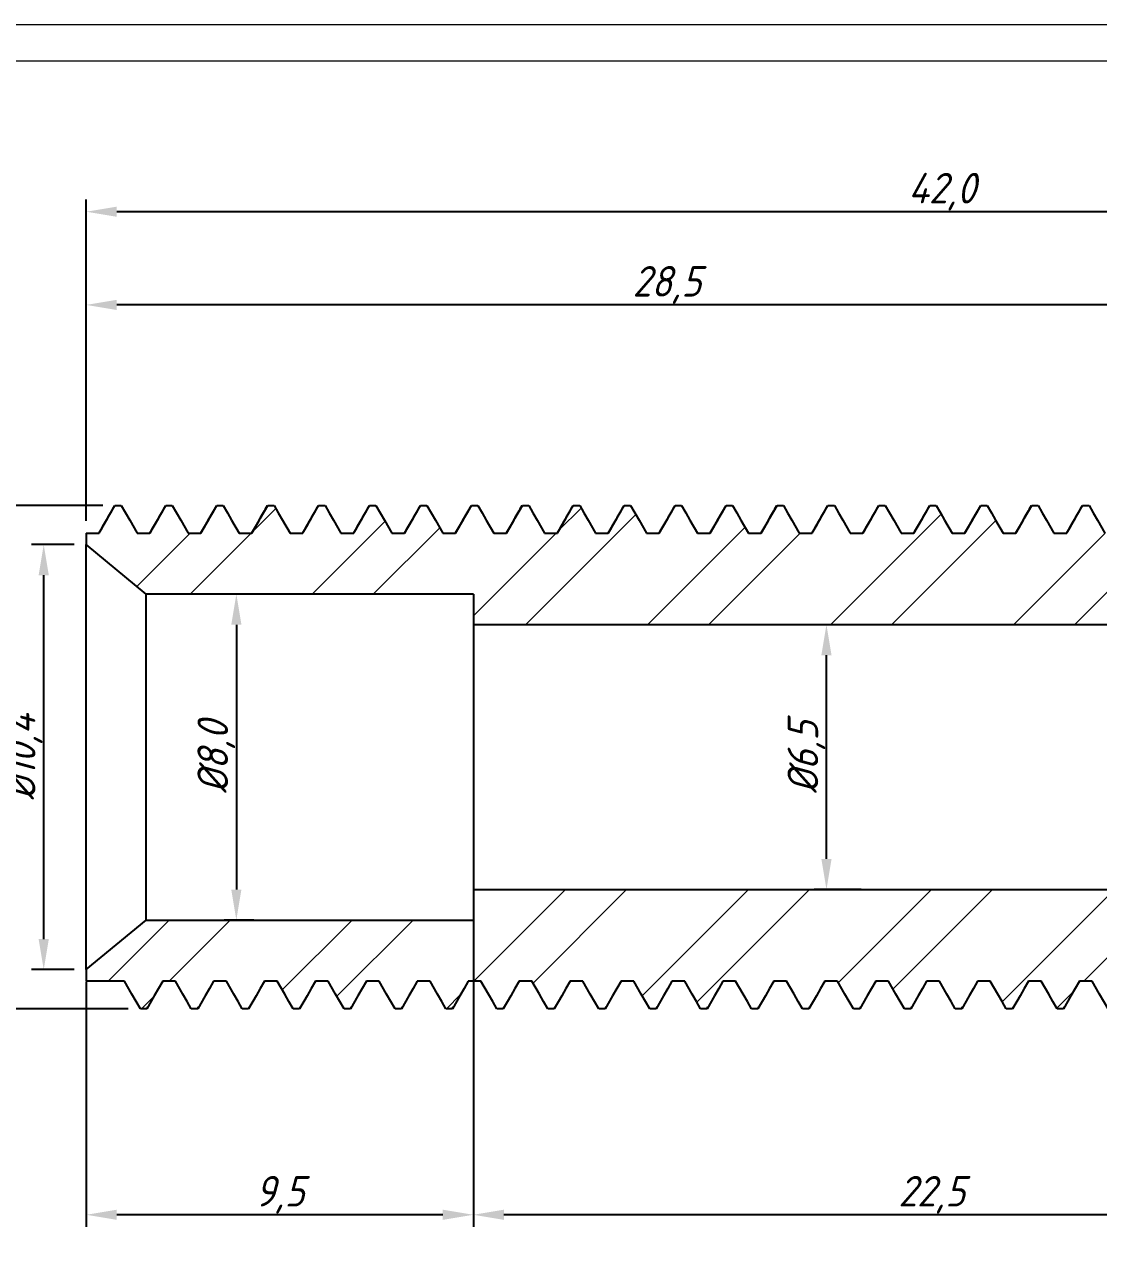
# Model space of a CAD drawing. Header units: millimetres. Extents: x 882 to 1669, y 471 to 913.
# Drawn here: x 916.48 to 942.84, y 647.63 to 677.63 of the extents above; entities that cross this region are included whole.
import ezdxf

# ---------------------------------------------------------------- set-up
doc = ezdxf.new("R2010")
doc.units = ezdxf.units.MM
doc.linetypes.add('SLD-Solid', pattern=[0])
doc.styles.add('GENISO', font='geniso.shx', dxfattribs={"oblique": 15})
doc.dimstyles.new('Scale', dxfattribs={"dimscale": 0.3, "dimtxt": 2.5, "dimasz": 2.5, "dimexe": 1, "dimexo": 1, "dimgap": 0.2, "dimtad": 1, "dimdec": 1, "dimzin": 0, "dimtxsty": 'GENISO', "dimcen": 2.5, "dimclrd": 1, "dimclre": 1, "dimclrt": 7, "dimadec": 0, "dimazin": 0, "dimtfac": 1, "dimtdec": 1, "dimtmove": 0, "dimatfit": 3, "dimfxl": 1, "dimtzin": 0, "dimlwd": -1, "dimlwe": -1, "dimarcsym": 0})
pattern_1 = [(45, (877.163, 612.7718), (-2.24506, 2.24506), []), (45, (878.6596, 612.7718), (-2.24506, 2.24506), [])]

# ---------------------------------------------------------------- blocks, each defined once
blk = doc.blocks.new('*D108')
at = {"color": 1, "transparency": 16777216}
for p, q in [((917.999, 665.442), (917.999, 673.331)), ((959.999, 669.442), (959.999, 673.331)), ((959.249, 673.031), (918.749, 673.031))]:
    blk.add_line(p, q, dxfattribs=at)
for points in [[(918.749, 673.156), (918.749, 672.906), (917.999, 673.031)], [(959.249, 673.156), (959.249, 672.906), (959.999, 673.031)]]:
    blk.add_solid(points, dxfattribs=at)
at = {"layer": 'Defpoints', "color": 0, "transparency": 16777216}
for p in [(917.999, 673.031), (959.999, 669.142), (917.999, 665.142)]:
    blk.add_point(p, dxfattribs=at)
at = {"color": 7, "transparency": 16777216, "insert": (938.999, 673.522), "char_height": 0.75, "attachment_point": 5, "style": 'GENISO'}
blk.add_mtext('42,0', dxfattribs=at)
blk = doc.blocks.new('*D110')
at = {"color": 1, "transparency": 16777216}
for p, q in [((917.999, 665.442), (917.999, 671.043)), ((946.499, 669.442), (946.499, 671.043)), ((945.749, 670.743), (918.749, 670.743))]:
    blk.add_line(p, q, dxfattribs=at)
for points in [[(918.749, 670.868), (918.749, 670.618), (917.999, 670.743)], [(945.749, 670.868), (945.749, 670.618), (946.499, 670.743)]]:
    blk.add_solid(points, dxfattribs=at)
at = {"layer": 'Defpoints', "color": 0, "transparency": 16777216}
for p in [(917.999, 670.743), (946.499, 669.142), (917.999, 665.142)]:
    blk.add_point(p, dxfattribs=at)
at = {"color": 7, "transparency": 16777216, "insert": (932.249, 671.235), "char_height": 0.75, "attachment_point": 5, "style": 'GENISO'}
blk.add_mtext('28,5', dxfattribs=at)
blk = doc.blocks.new('*D111')
at = {"color": 1, "transparency": 16777216}
for p, q in [((918.402, 665.818), (914.515, 665.818)), ((914.815, 654.215), (914.815, 665.068)), ((919.027, 653.465), (914.515, 653.465))]:
    blk.add_line(p, q, dxfattribs=at)
for points in [[(914.69, 665.068), (914.94, 665.068), (914.815, 665.818)], [(914.69, 654.215), (914.94, 654.215), (914.815, 653.465)]]:
    blk.add_solid(points, dxfattribs=at)
at = {"layer": 'Defpoints', "color": 0, "transparency": 16777216}
for p in [(914.815, 665.818), (918.702, 665.818), (919.327, 653.465)]:
    blk.add_point(p, dxfattribs=at)
at = {"color": 7, "transparency": 16777216, "insert": (914.38, 659.915), "char_height": 0.75, "attachment_point": 5, "rotation": 90, "style": 'GENISO'}
blk.add_mtext('M12x1.25', dxfattribs=at)
blk = doc.blocks.new('*D114')
at = {"color": 1, "transparency": 16777216}
for p, q in [((937.019, 662.892), (935.865, 662.892)), ((936.165, 657.142), (936.165, 662.142)), ((937.019, 656.392), (935.865, 656.392))]:
    blk.add_line(p, q, dxfattribs=at)
for points in [[(936.04, 662.142), (936.29, 662.142), (936.165, 662.892)], [(936.04, 657.142), (936.29, 657.142), (936.165, 656.392)]]:
    blk.add_solid(points, dxfattribs=at)
at = {"layer": 'Defpoints', "color": 0, "transparency": 16777216}
for p in [(936.165, 662.892), (937.319, 662.892), (937.319, 656.392)]:
    blk.add_point(p, dxfattribs=at)
at = {"color": 7, "transparency": 16777216, "insert": (935.674, 659.642), "char_height": 0.75, "attachment_point": 5, "rotation": 90, "style": 'GENISO'}
blk.add_mtext('%%C6,5', dxfattribs=at)
blk = doc.blocks.new('*D115')
at = {"color": 1, "transparency": 16777216}
for p, q in [((922.11, 663.642), (921.382, 663.642)), ((921.682, 662.892), (921.682, 656.392)), ((922.11, 655.642), (921.382, 655.642))]:
    blk.add_line(p, q, dxfattribs=at)
for points in [[(921.557, 662.892), (921.807, 662.892), (921.682, 663.642)], [(921.557, 656.392), (921.807, 656.392), (921.682, 655.642)]]:
    blk.add_solid(points, dxfattribs=at)
at = {"layer": 'Defpoints', "color": 0, "transparency": 16777216}
for p in [(922.41, 663.642), (921.682, 655.642), (922.41, 655.642)]:
    blk.add_point(p, dxfattribs=at)
at = {"color": 7, "transparency": 16777216, "insert": (921.191, 659.642), "char_height": 0.75, "attachment_point": 5, "rotation": 90, "style": 'GENISO'}
blk.add_mtext('%%C8,0', dxfattribs=at)
blk = doc.blocks.new('*D118')
at = {"color": 1, "transparency": 16777216}
for p, q in [((927.499, 655.342), (927.499, 648.107)), ((917.999, 654.125), (917.999, 648.107)), ((926.749, 648.407), (918.749, 648.407))]:
    blk.add_line(p, q, dxfattribs=at)
for points in [[(918.749, 648.532), (918.749, 648.282), (917.999, 648.407)], [(926.749, 648.532), (926.749, 648.282), (927.499, 648.407)]]:
    blk.add_solid(points, dxfattribs=at)
at = {"layer": 'Defpoints', "color": 0, "transparency": 16777216}
for p in [(927.499, 655.642), (917.999, 654.425), (917.999, 648.407)]:
    blk.add_point(p, dxfattribs=at)
at = {"color": 7, "transparency": 16777216, "insert": (922.749, 648.898), "char_height": 0.75, "attachment_point": 5, "style": 'GENISO'}
blk.add_mtext('9,5', dxfattribs=at)
blk = doc.blocks.new('*D120')
at = {"color": 1, "transparency": 16777216}
for p, q in [((927.499, 656.092), (927.499, 648.107)), ((949.999, 656.092), (949.999, 648.107)), ((949.249, 648.407), (928.249, 648.407))]:
    blk.add_line(p, q, dxfattribs=at)
for points in [[(928.249, 648.532), (928.249, 648.282), (927.499, 648.407)], [(949.249, 648.532), (949.249, 648.282), (949.999, 648.407)]]:
    blk.add_solid(points, dxfattribs=at)
at = {"layer": 'Defpoints', "color": 0, "transparency": 16777216}
for p in [(927.499, 656.392), (949.999, 656.392), (927.499, 648.407)]:
    blk.add_point(p, dxfattribs=at)
at = {"color": 7, "transparency": 16777216, "insert": (938.749, 648.898), "char_height": 0.75, "attachment_point": 5, "style": 'GENISO'}
blk.add_mtext('22,5', dxfattribs=at)
blk = doc.blocks.new('*D121')
at = {"color": 1, "transparency": 16777216}
for p, q in [((917.699, 664.858), (916.655, 664.858)), ((916.955, 655.175), (916.955, 664.108)), ((917.699, 654.425), (916.655, 654.425))]:
    blk.add_line(p, q, dxfattribs=at)
for points in [[(916.83, 664.108), (917.08, 664.108), (916.955, 664.858)], [(916.83, 655.175), (917.08, 655.175), (916.955, 654.425)]]:
    blk.add_solid(points, dxfattribs=at)
at = {"layer": 'Defpoints', "color": 0, "transparency": 16777216}
for p in [(916.955, 664.858), (917.999, 664.858), (917.999, 654.425)]:
    blk.add_point(p, dxfattribs=at)
at = {"color": 7, "transparency": 16777216, "insert": (916.464, 659.642), "char_height": 0.75, "attachment_point": 5, "rotation": 90, "style": 'GENISO'}
blk.add_mtext('%%C10,4', dxfattribs=at)

msp = doc.modelspace()

# ---------------------------------------------------------------- hatches: boundary and pattern name
at = {"linetype": 'Continuous', "lineweight": 18, "true_color": 0xf26722}
h = msp.add_hatch(dxfattribs=at)
h.set_pattern_fill('ANSI32', color=30, scale=0.333333, style=0)
h.set_pattern_definition(pattern_1)
h.paths.add_polyline_path([(936.2021585, 665.8182912), (935.8115335, 665.1417088), (935.4990335, 665.1417088), (935.1084085, 665.8182912), (934.9521585, 665.8182912), (934.5615335, 665.1417088), (934.2490335, 665.1417088), (933.8584085, 665.8182912), (933.7021585, 665.8182912), (933.3115335, 665.1417088), (932.9990335, 665.1417088), (932.6084085, 665.8182912), (932.4521585, 665.8182912), (932.0615335, 665.1417088), (931.7490335, 665.1417088), (931.3584085, 665.8182912), (931.2021585, 665.8182912), (930.8115335, 665.1417088), (930.4990335, 665.1417088), (930.1084085, 665.8182912), (929.9521585, 665.8182912), (929.5615335, 665.1417088), (929.2490335, 665.1417088), (928.8584085, 665.8182912), (928.7021585, 665.8182912), (928.3115335, 665.1417088), (927.9990335, 665.1417088), (927.6084085, 665.8182912), (927.4521585, 665.8182912), (927.0615335, 665.1417088), (926.7490335, 665.1417088), (926.3584085, 665.8182912), (926.2021585, 665.8182912), (925.8115335, 665.1417088), (925.4990335, 665.1417088), (925.1084085, 665.8182912), (924.9521585, 665.8182912), (924.5615335, 665.1417088), (924.2490335, 665.1417088), (923.8584085, 665.8182912), (923.7021585, 665.8182912), (923.3115335, 665.1417088), (922.9990335, 665.1417088), (922.6084085, 665.8182912), (922.4521585, 665.8182912), (922.0615335, 665.1417088), (921.7490335, 665.1417088), (921.3584085, 665.8182912), (921.2021585, 665.8182912), (920.8115335, 665.1417088), (920.4990335, 665.1417088), (920.1084085, 665.8182912), (919.9521585, 665.8182912), (919.5615335, 665.1417088), (919.2490335, 665.1417088), (918.8584085, 665.8182912), (918.7021585, 665.8182912), (918.3115335, 665.1417088), (917.9990335, 665.1417088), (917.9990335, 664.8581972), (919.4678998, 663.6417088), (927.4990335, 663.6417088), (927.4990335, 662.8917088), (949.9990335, 662.8917088), (949.9990335, 663.9917088), (950.9990335, 663.9917088), (951.3115335, 664.5329747), (951.4365335, 664.5329747), (951.7490335, 663.9917088), (951.9990335, 663.9917088), (952.3115335, 664.5329747), (952.4365335, 664.5329747), (952.7490335, 663.9917088), (952.9990335, 663.9917088), (953.3115335, 664.5329747), (953.4365335, 664.5329747), (953.7490335, 663.9917088), (953.9990335, 663.9917088), (954.3115335, 664.5329747), (954.4365335, 664.5329747), (954.7490335, 663.9917088), (954.9990335, 663.9917088), (955.3115335, 664.5329747), (955.4365335, 664.5329747), (955.7490335, 663.9917088), (955.9990335, 663.9917088), (956.3115335, 664.5329747), (956.4365335, 664.5329747), (956.7490335, 663.9917088), (956.9990335, 663.9917088), (957.3115335, 664.5329747), (957.4365335, 664.5329747), (957.7490335, 663.9917088), (957.9990335, 663.9917088), (958.3115335, 664.5329747), (958.4365335, 664.5329747), (958.7490335, 663.9917088), (958.9990335, 663.9917088), (959.3115335, 664.5329747), (959.4365335, 664.5329747), (959.7490335, 663.9917088), (959.9990335, 663.9917088), (959.9990335, 669.1417088), (946.4990335, 669.1417088), (946.4990335, 665.1417088), (942.9990335, 665.1417088), (942.6084085, 665.8182912), (942.4521585, 665.8182912), (942.0615335, 665.1417088), (941.7490335, 665.1417088), (941.3584085, 665.8182912), (941.2021585, 665.8182912), (940.8115335, 665.1417088), (940.4990335, 665.1417088), (940.1084085, 665.8182912), (939.9521585, 665.8182912), (939.5615335, 665.1417088), (939.2490335, 665.1417088), (938.8584085, 665.8182912), (938.7021585, 665.8182912), (938.3115335, 665.1417088), (937.9990335, 665.1417088), (937.6084085, 665.8182912), (937.4521585, 665.8182912), (937.0615335, 665.1417088), (936.7490335, 665.1417088), (936.3584085, 665.8182912)], flags=0)
h = msp.add_hatch(dxfattribs=at)
h.set_pattern_fill('ANSI32', color=30, scale=0.333333, style=0)
h.set_pattern_definition(pattern_1)
h.paths.add_polyline_path([(936.4365335, 654.1417088), (936.8271585, 653.4651265), (936.9834085, 653.4651265), (937.3740335, 654.1417088), (937.6865335, 654.1417088), (938.0771585, 653.4651265), (938.2334085, 653.4651265), (938.6240335, 654.1417088), (938.9365335, 654.1417088), (939.3271585, 653.4651265), (939.4834085, 653.4651265), (939.8740335, 654.1417088), (940.1865335, 654.1417088), (940.5771585, 653.4651265), (940.7334085, 653.4651265), (941.1240335, 654.1417088), (941.4365335, 654.1417088), (941.8271585, 653.4651265), (941.9834085, 653.4651265), (942.3740335, 654.1417088), (942.6865335, 654.1417088), (943.0771585, 653.4651265), (943.2334085, 653.4651265), (943.6240335, 654.1417088), (946.4990335, 654.1417088), (946.4990335, 650.1417088), (959.9990335, 650.1417088), (959.9990335, 655.2917088), (959.2490335, 655.2917088), (958.9365335, 654.7504429), (958.8115335, 654.7504429), (958.4990335, 655.2917088), (958.2490335, 655.2917088), (957.9365335, 654.7504429), (957.8115335, 654.7504429), (957.4990335, 655.2917088), (957.2490335, 655.2917088), (956.9365335, 654.7504429), (956.8115335, 654.7504429), (956.4990335, 655.2917088), (956.2490335, 655.2917088), (955.9365335, 654.7504429), (955.8115335, 654.7504429), (955.4990335, 655.2917088), (955.2490335, 655.2917088), (954.9365335, 654.7504429), (954.8115335, 654.7504429), (954.4990335, 655.2917088), (954.2490335, 655.2917088), (953.9365335, 654.7504429), (953.8115335, 654.7504429), (953.4990335, 655.2917088), (953.2490335, 655.2917088), (952.9365335, 654.7504429), (952.8115335, 654.7504429), (952.4990335, 655.2917088), (952.2490335, 655.2917088), (951.9365335, 654.7504429), (951.8115335, 654.7504429), (951.4990335, 655.2917088), (951.2490335, 655.2917088), (950.9365335, 654.7504429), (950.8115335, 654.7504429), (950.4990335, 655.2917088), (949.9990335, 655.2917088), (949.9990335, 656.3917088), (927.4990335, 656.3917088), (927.4990335, 655.6417088), (919.4678998, 655.6417088), (917.9990335, 654.4252204), (917.9990335, 654.1417088), (918.9365335, 654.1417088), (919.3271585, 653.4651265), (919.4834085, 653.4651265), (919.8740335, 654.1417088), (920.1865335, 654.1417088), (920.5771585, 653.4651265), (920.7334085, 653.4651265), (921.1240335, 654.1417088), (921.4365335, 654.1417088), (921.8271585, 653.4651265), (921.9834085, 653.4651265), (922.3740335, 654.1417088), (922.6865335, 654.1417088), (923.0771585, 653.4651265), (923.2334085, 653.4651265), (923.6240335, 654.1417088), (923.9365335, 654.1417088), (924.3271585, 653.4651265), (924.4834085, 653.4651265), (924.8740335, 654.1417088), (925.1865335, 654.1417088), (925.5771585, 653.4651265), (925.7334085, 653.4651265), (926.1240335, 654.1417088), (926.4365335, 654.1417088), (926.8271585, 653.4651265), (926.9834085, 653.4651265), (927.3740335, 654.1417088), (927.6865335, 654.1417088), (928.0771585, 653.4651265), (928.2334085, 653.4651265), (928.6240335, 654.1417088), (928.9365335, 654.1417088), (929.3271585, 653.4651265), (929.4834085, 653.4651265), (929.8740335, 654.1417088), (930.1865335, 654.1417088), (930.5771585, 653.4651265), (930.7334085, 653.4651265), (931.1240335, 654.1417088), (931.4365335, 654.1417088), (931.8271585, 653.4651265), (931.9834085, 653.4651265), (932.3740335, 654.1417088), (932.6865335, 654.1417088), (933.0771585, 653.4651265), (933.2334085, 653.4651265), (933.6240335, 654.1417088), (933.9365335, 654.1417088), (934.3271585, 653.4651265), (934.4834085, 653.4651265), (934.8740335, 654.1417088), (935.1865335, 654.1417088), (935.5771585, 653.4651265), (935.7334085, 653.4651265), (936.1240335, 654.1417088)], flags=0)

# ---------------------------------------------------------------- linework, layer by layer
at = {"color": 5, "linetype": 'Continuous', "lineweight": 25}
for p, q in [((918.6918686, 665.7970898), (918.7021579, 665.8182913)), ((918.7021579, 665.8182913), (918.8584077, 665.8182913)), ((919.9418693, 665.7970898), (919.9521585, 665.8182913)), ((919.9521585, 665.8182913), (920.1084084, 665.8182913)), ((921.1918681, 665.7970898), (921.2021592, 665.8182913)), ((921.2021592, 665.8182913), (921.3584091, 665.8182913)), ((922.4418688, 665.7970898), (922.452158, 665.8182913)), ((922.452158, 665.8182913), (922.6084079, 665.8182913)), ((923.6918694, 665.7970898), (923.7021587, 665.8182913)), ((923.7021587, 665.8182913), (923.8584085, 665.8182913)), ((924.9418682, 665.7970898), (924.9521594, 665.8182913)), ((924.9521594, 665.8182913), (925.1084092, 665.8182913)), ((926.1918689, 665.7970898), (926.2021582, 665.8182913)), ((926.2021582, 665.8182913), (926.358408, 665.8182913)), ((927.4418677, 665.7970898), (927.4521588, 665.8182913)), ((927.4521588, 665.8182913), (927.6084087, 665.8182913)), ((928.6918684, 665.7970898), (928.7021576, 665.8182913)), ((928.7021576, 665.8182913), (928.8584094, 665.8182913)), ((929.9418691, 665.7970898), (929.9521583, 665.8182913)), ((929.9521583, 665.8182913), (930.1084082, 665.8182913)), ((931.1918688, 665.7970898), (931.202159, 665.8182913)), ((931.202159, 665.8182913), (931.3584088, 665.8182913)), ((932.4418685, 665.7970898), (932.4521587, 665.8182913)), ((932.4521587, 665.8182913), (932.6084086, 665.8182913)), ((933.6918683, 665.7970898), (933.7021585, 665.8182913)), ((933.7021585, 665.8182913), (933.8584083, 665.8182913)), ((934.9418689, 665.7970898), (934.9521582, 665.8182913)), ((934.9521582, 665.8182913), (935.108409, 665.8182913)), ((936.1918687, 665.7970898), (936.2021589, 665.8182913)), ((936.2021589, 665.8182913), (936.3584087, 665.8182913)), ((937.4418684, 665.7970898), (937.4521586, 665.8182913)), ((937.4521586, 665.8182913), (937.6084085, 665.8182913)), ((938.6918686, 665.7970898), (938.7021583, 665.8182913)), ((938.7021583, 665.8182913), (938.8584087, 665.8182913)), ((939.9418684, 665.7970898), (939.9521585, 665.8182913)), ((939.9521585, 665.8182913), (940.1084084, 665.8182913)), ((941.1918686, 665.7970898), (941.2021588, 665.8182913)), ((941.2021588, 665.8182913), (941.3584086, 665.8182913)), ((942.4418683, 665.7970898), (942.4521585, 665.8182913)), ((942.4521585, 665.8182913), (942.6084086, 665.8182913)), ((917.9990335, 665.1417088), (917.9990335, 664.8581974)), ((917.9990335, 665.1417088), (918.3115332, 665.1417088)), ((919.2490342, 665.1417088), (919.5615339, 665.1417088)), ((920.499033, 665.1417088), (920.8115327, 665.1417088)), ((921.7490337, 665.1417088), (922.0615334, 665.1417088)), ((922.9990344, 665.1417088), (923.3115341, 665.1417088)), ((924.2490332, 665.1417088), (924.5615329, 665.1417088)), ((925.4990338, 665.1417088), (925.8115335, 665.1417088)), ((926.7490326, 665.1417088), (927.0615342, 665.1417088)), ((927.9990333, 665.1417088), (928.311533, 665.1417088)), ((929.249034, 665.1417088), (929.5615337, 665.1417088)), ((930.4990328, 665.1417088), (930.8115344, 665.1417088)), ((931.7490335, 665.1417088), (932.0615332, 665.1417088)), ((932.9990332, 665.1417088), (933.3115338, 665.1417088)), ((934.2490339, 665.1417088), (934.5615336, 665.1417088)), ((935.4990336, 665.1417088), (935.8115333, 665.1417088)), ((936.7490333, 665.1417088), (937.061534, 665.1417088)), ((937.9990331, 665.1417088), (938.3115337, 665.1417088)), ((939.2490338, 665.1417088), (939.5615335, 665.1417088)), ((940.4990335, 665.1417088), (940.8115337, 665.1417088)), ((941.7490337, 665.1417088), (942.0615334, 665.1417088)), ((919.4679006, 663.641709), (917.9990335, 664.8581974)), ((917.9990335, 654.4252202), (917.9990335, 664.8581974)), ((927.4990342, 663.641709), (919.4679006, 663.641709)), ((919.4679006, 655.6417086), (919.4679006, 663.641709)), ((927.4990342, 663.641709), (927.4990342, 662.8917089)), ((949.9990337, 662.8917089), (927.4990342, 662.8917089)), ((927.4990342, 662.8917089), (927.4990342, 656.3917087)), ((927.4990342, 656.3917087), (927.4990342, 655.6417086)), ((927.4990342, 656.3917087), (949.9990337, 656.3917087)), ((917.9990335, 654.4252202), (919.4679006, 655.6417086)), ((919.4679006, 655.6417086), (927.4990342, 655.6417086)), ((917.9990335, 654.4252202), (917.9990335, 654.1417088)), ((918.9365326, 654.1417088), (917.9990335, 654.1417088)), ((920.1865333, 654.1417088), (919.8740336, 654.1417088)), ((921.436534, 654.1417088), (921.1240343, 654.1417088)), ((922.6865328, 654.1417088), (922.3740331, 654.1417088)), ((923.9365335, 654.1417088), (923.6240338, 654.1417088)), ((925.1865341, 654.1417088), (924.8740344, 654.1417088)), ((926.4365329, 654.1417088), (926.1240332, 654.1417088)), ((927.6865336, 654.1417088), (927.3740339, 654.1417088)), ((928.9365343, 654.1417088), (928.6240327, 654.1417088)), ((930.1865331, 654.1417088), (929.8740334, 654.1417088)), ((931.4365338, 654.1417088), (931.1240331, 654.1417088)), ((932.6865335, 654.1417088), (932.3740338, 654.1417088)), ((933.9365332, 654.1417088), (933.6240335, 654.1417088)), ((935.1865339, 654.1417088), (934.8740333, 654.1417088)), ((936.4365336, 654.1417088), (936.1240339, 654.1417088)), ((937.6865334, 654.1417088), (937.3740337, 654.1417088)), ((938.9365336, 654.1417088), (938.6240334, 654.1417088)), ((940.1865333, 654.1417088), (939.8740336, 654.1417088)), ((941.4365335, 654.1417088), (941.1240334, 654.1417088)), ((942.6865335, 654.1417088), (942.3740336, 654.1417088)), ((919.483409, 653.4651263), (919.3271591, 653.4651263)), ((919.483409, 653.4651263), (919.5064257, 653.5125488)), ((920.7334078, 653.4651263), (920.5771579, 653.4651263)), ((920.7334078, 653.4651263), (920.7564245, 653.5125488)), ((921.9834085, 653.4651263), (921.8271586, 653.4651263)), ((921.9834085, 653.4651263), (922.0064252, 653.5125488)), ((923.2334091, 653.4651263), (923.0771593, 653.4651263)), ((923.2334091, 653.4651263), (923.256424, 653.5125488)), ((924.4834079, 653.4651263), (924.3271581, 653.4651263)), ((924.4834079, 653.4651263), (924.5064246, 653.5125488)), ((925.7334086, 653.4651263), (925.5771588, 653.4651263)), ((925.7334086, 653.4651263), (925.7564253, 653.5125488)), ((926.9834093, 653.4651263), (926.8271594, 653.4651263)), ((926.9834093, 653.4651263), (927.0064241, 653.5125488)), ((928.2334081, 653.4651263), (928.0771582, 653.4651263)), ((928.2334081, 653.4651263), (928.2564248, 653.5125488)), ((929.4834088, 653.4651263), (929.3271589, 653.4651263)), ((929.4834088, 653.4651263), (929.5064255, 653.5125488)), ((930.7334094, 653.4651263), (930.5771577, 653.4651263)), ((930.7334094, 653.4651263), (930.7564243, 653.5125488)), ((931.9834082, 653.4651263), (931.8271584, 653.4651263)), ((931.9834082, 653.4651263), (932.0064249, 653.5125488)), ((933.2334089, 653.4651263), (933.0771581, 653.4651263)), ((933.2334089, 653.4651263), (933.2564247, 653.5125488)), ((934.4834086, 653.4651263), (934.3271588, 653.4651263)), ((934.4834086, 653.4651263), (934.5064244, 653.5125488)), ((935.7334084, 653.4651263), (935.5771585, 653.4651263)), ((935.7334084, 653.4651263), (935.7564251, 653.5125488)), ((936.9834081, 653.4651263), (936.8271583, 653.4651263)), ((936.9834081, 653.4651263), (937.0064248, 653.5125488)), ((938.2334088, 653.4651263), (938.0771589, 653.4651263)), ((938.2334088, 653.4651263), (938.2564246, 653.5125488)), ((939.4834085, 653.4651263), (939.3271587, 653.4651263)), ((939.4834085, 653.4651263), (939.5064248, 653.5125488)), ((940.7334087, 653.4651263), (940.5771584, 653.4651263)), ((940.7334087, 653.4651263), (940.756425, 653.5125488)), ((941.9834085, 653.4651263), (941.8271586, 653.4651263)), ((941.9834085, 653.4651263), (942.0064247, 653.5125488))]:
    msp.add_line(p, q, dxfattribs=at)
at = {"color": 7, "linetype": 'SLD-Solid', "lineweight": 15}
for points in [[(881.5319538, 677.628115), (972.7954952, 677.628115), (972.7954952, 613.8778471), (881.5319538, 613.8778471)], [(882.4266944, 676.7333744), (971.9007546, 676.7333744), (971.9007546, 614.7725877), (882.4266944, 614.7725877)]]:
    msp.add_lwpolyline(points, close=True, dxfattribs=at)
at = {"color": 5, "linetype": 'Continuous', "lineweight": 25, "flags": 128}
for points in [[(918.3115332, 665.1417088), (918.4152826, 665.3214079), (918.5190319, 665.5011071), (918.7021579, 665.8182913)], [(918.8584077, 665.8182913), (918.962157, 665.6385922), (919.0659064, 665.458893), (919.2490342, 665.1417088)], [(919.5615339, 665.1417088), (919.6652832, 665.3214079), (919.7690326, 665.5011071), (919.9521585, 665.8182913)], [(920.1084084, 665.8182913), (920.2121577, 665.6385922), (920.3159071, 665.458893), (920.499033, 665.1417088)], [(920.8115327, 665.1417088), (920.915282, 665.3214079), (921.0190314, 665.5011071), (921.2021592, 665.8182913)], [(921.3584091, 665.8182913), (921.4621584, 665.6385922), (921.5659077, 665.458893), (921.7490337, 665.1417088)], [(922.0615334, 665.1417088), (922.1652827, 665.3214079), (922.2690321, 665.5011071), (922.452158, 665.8182913)], [(922.6084079, 665.8182913), (922.7121572, 665.6385922), (922.8159065, 665.458893), (922.9990344, 665.1417088)], [(923.3115341, 665.1417088), (923.4152834, 665.3214079), (923.5190327, 665.5011071), (923.7021587, 665.8182913)], [(923.8584085, 665.8182913), (923.9621579, 665.6385922), (924.0659072, 665.458893), (924.2490332, 665.1417088)], [(924.5615329, 665.1417088), (924.6652822, 665.3214079), (924.7690315, 665.5011071), (924.9521594, 665.8182913)], [(925.1084092, 665.8182913), (925.2121585, 665.6385922), (925.3159079, 665.458893), (925.4990338, 665.1417088)], [(925.8115335, 665.1417088), (925.9152829, 665.3214079), (926.0190322, 665.5011071), (926.2021582, 665.8182913)], [(926.358408, 665.8182913), (926.4621573, 665.6385922), (926.5659067, 665.458893), (926.7490326, 665.1417088)], [(927.0615342, 665.1417088), (927.1652835, 665.3214079), (927.2690329, 665.5011071), (927.4521588, 665.8182913)], [(927.6084087, 665.8182913), (927.712158, 665.6385922), (927.8159073, 665.458893), (927.9990333, 665.1417088)], [(928.311533, 665.1417088), (928.4152823, 665.3214079), (928.5190317, 665.5011071), (928.7021576, 665.8182913)], [(928.8584094, 665.8182913), (928.9621587, 665.6385922), (929.065908, 665.458893), (929.249034, 665.1417088)], [(929.5615337, 665.1417088), (929.665283, 665.3214079), (929.7690323, 665.5011071), (929.9521583, 665.8182913)], [(930.1084082, 665.8182913), (930.2121575, 665.6385922), (930.3159068, 665.458893), (930.4990328, 665.1417088)], [(930.8115344, 665.1417088), (930.9152828, 665.3214079), (931.0190321, 665.5011071), (931.202159, 665.8182913)], [(931.3584088, 665.8182913), (931.4621582, 665.6385922), (931.5659075, 665.458893), (931.7490335, 665.1417088)], [(932.0615332, 665.1417088), (932.1652825, 665.3214079), (932.2690318, 665.5011071), (932.4521587, 665.8182913)], [(932.6084086, 665.8182913), (932.7121579, 665.6385922), (932.8159072, 665.458893), (932.9990332, 665.1417088)], [(933.3115338, 665.1417088), (933.4152832, 665.3214079), (933.5190325, 665.5011071), (933.7021585, 665.8182913)], [(933.8584083, 665.8182913), (933.9621576, 665.6385922), (934.065907, 665.458893), (934.2490339, 665.1417088)], [(934.5615336, 665.1417088), (934.6652829, 665.3214079), (934.7690322, 665.5011071), (934.9521582, 665.8182913)], [(935.108409, 665.8182913), (935.2121583, 665.6385922), (935.3159076, 665.458893), (935.4990336, 665.1417088)], [(935.8115333, 665.1417088), (935.9152826, 665.3214079), (936.019032, 665.5011071), (936.2021589, 665.8182913)], [(936.3584087, 665.8182913), (936.4621581, 665.6385922), (936.5659074, 665.458893), (936.7490333, 665.1417088)], [(937.061534, 665.1417088), (937.1652833, 665.3214079), (937.2690326, 665.5011071), (937.4521586, 665.8182913)], [(937.6084085, 665.8182913), (937.7121578, 665.6385922), (937.8159071, 665.458893), (937.9990331, 665.1417088)], [(938.3115337, 665.1417088), (938.4152831, 665.3214079), (938.5190324, 665.5011071), (938.7021583, 665.8182913)], [(938.8584087, 665.8182913), (938.962158, 665.6385922), (939.0659073, 665.458893), (939.2490338, 665.1417088)], [(939.5615335, 665.1417088), (939.6652828, 665.3214079), (939.7690321, 665.5011071), (939.9521585, 665.8182913)], [(940.1084084, 665.8182913), (940.2121577, 665.6385922), (940.3159071, 665.458893), (940.4990335, 665.1417088)], [(940.8115337, 665.1417088), (940.915283, 665.3214079), (941.0190323, 665.5011071), (941.2021588, 665.8182913)], [(941.3584086, 665.8182913), (941.4621579, 665.6385922), (941.5659073, 665.458893), (941.7490337, 665.1417088)], [(942.0615334, 665.1417088), (942.1652827, 665.3214079), (942.2690321, 665.5011071), (942.4521585, 665.8182913)], [(942.6084086, 665.8182913), (942.7121579, 665.6385922), (942.8159072, 665.458893), (942.9990334, 665.1417088)], [(919.3271591, 653.4651263), (919.2234098, 653.6448254), (919.1196605, 653.8245246), (918.9365326, 654.1417088)], [(919.8740336, 654.1417088), (919.7702843, 653.9620097), (919.6665349, 653.7823105), (919.483409, 653.4651263)], [(920.5771579, 653.4651263), (920.4734086, 653.6448254), (920.3696593, 653.8245246), (920.1865333, 654.1417088)], [(921.1240343, 654.1417088), (921.0202849, 653.9620097), (920.9165356, 653.7823105), (920.7334078, 653.4651263)], [(921.8271586, 653.4651263), (921.7234093, 653.6448254), (921.6196599, 653.8245246), (921.436534, 654.1417088)], [(922.3740331, 654.1417088), (922.2702837, 653.9620097), (922.1665344, 653.7823105), (921.9834085, 653.4651263)], [(923.0771593, 653.4651263), (922.9734099, 653.6448254), (922.8696606, 653.8245246), (922.6865328, 654.1417088)], [(923.6240338, 654.1417088), (923.5202844, 653.9620097), (923.4165351, 653.7823105), (923.2334091, 653.4651263)], [(924.3271581, 653.4651263), (924.2234087, 653.6448254), (924.1196594, 653.8245246), (923.9365335, 654.1417088)], [(924.8740344, 654.1417088), (924.7702851, 653.9620097), (924.6665358, 653.7823105), (924.4834079, 653.4651263)], [(925.5771588, 653.4651263), (925.4734094, 653.6448254), (925.3696601, 653.8245246), (925.1865341, 654.1417088)], [(926.1240332, 654.1417088), (926.0202839, 653.9620097), (925.9165346, 653.7823105), (925.7334086, 653.4651263)], [(926.8271594, 653.4651263), (926.7234101, 653.6448254), (926.6196608, 653.8245246), (926.4365329, 654.1417088)], [(927.3740339, 654.1417088), (927.2702846, 653.9620097), (927.1665352, 653.7823105), (926.9834093, 653.4651263)], [(928.0771582, 653.4651263), (927.9734089, 653.6448254), (927.8696596, 653.8245246), (927.6865336, 654.1417088)], [(928.6240327, 654.1417088), (928.5202834, 653.9620097), (928.416534, 653.7823105), (928.2334081, 653.4651263)], [(929.3271589, 653.4651263), (929.2234096, 653.6448254), (929.1196602, 653.8245246), (928.9365343, 654.1417088)], [(929.8740334, 654.1417088), (929.770284, 653.9620097), (929.6665347, 653.7823105), (929.4834088, 653.4651263)], [(930.5771577, 653.4651263), (930.4734084, 653.6448254), (930.369659, 653.8245246), (930.1865331, 654.1417088)], [(931.1240331, 654.1417088), (931.0202838, 653.9620097), (930.9165345, 653.7823105), (930.7334094, 653.4651263)], [(931.8271584, 653.4651263), (931.723409, 653.6448254), (931.6196597, 653.8245246), (931.4365338, 654.1417088)], [(932.3740338, 654.1417088), (932.2702845, 653.9620097), (932.1665351, 653.7823105), (931.9834082, 653.4651263)], [(933.0771581, 653.4651263), (932.9734088, 653.6448254), (932.8696595, 653.8245246), (932.6865335, 654.1417088)], [(933.6240335, 654.1417088), (933.5202842, 653.9620097), (933.4165349, 653.7823105), (933.2334089, 653.4651263)], [(934.3271588, 653.4651263), (934.2234095, 653.6448254), (934.1196601, 653.8245246), (933.9365332, 654.1417088)], [(934.8740333, 654.1417088), (934.7702839, 653.9620097), (934.6665346, 653.7823105), (934.4834086, 653.4651263)], [(935.5771585, 653.4651263), (935.4734092, 653.6448254), (935.3696599, 653.8245246), (935.1865339, 654.1417088)], [(936.1240339, 654.1417088), (936.0202846, 653.9620097), (935.9165353, 653.7823105), (935.7334084, 653.4651263)], [(936.8271583, 653.4651263), (936.7234089, 653.6448254), (936.6196596, 653.8245246), (936.4365336, 654.1417088)], [(937.3740337, 654.1417088), (937.2702843, 653.9620097), (937.166535, 653.7823105), (936.9834081, 653.4651263)], [(938.0771589, 653.4651263), (937.9734096, 653.6448254), (937.8696603, 653.8245246), (937.6865334, 654.1417088)], [(938.6240334, 654.1417088), (938.5202841, 653.9620097), (938.4165347, 653.7823105), (938.2334088, 653.4651263)], [(939.3271587, 653.4651263), (939.2234093, 653.6448254), (939.11966, 653.8245246), (938.9365336, 654.1417088)], [(939.8740336, 654.1417088), (939.7702843, 653.9620097), (939.666535, 653.7823105), (939.4834085, 653.4651263)], [(940.5771584, 653.4651263), (940.4734091, 653.6448254), (940.3696597, 653.8245246), (940.1865333, 654.1417088)], [(941.1240334, 654.1417088), (941.020284, 653.9620097), (940.9165347, 653.7823105), (940.7334087, 653.4651263)], [(941.8271586, 653.4651263), (941.7234093, 653.6448254), (941.61966, 653.8245246), (941.4365335, 654.1417088)], [(942.3740336, 654.1417088), (942.2702842, 653.9620097), (942.1665349, 653.7823105), (941.9834085, 653.4651263)], [(943.0771586, 653.4651263), (942.9734093, 653.6448254), (942.8696599, 653.8245246), (942.6865335, 654.1417088)]]:
    msp.add_lwpolyline(points, dxfattribs=at)
at = {"color": 5, "linetype": 'Continuous', "lineweight": 25}
for points, knots in [([(918.6920269, 665.8095663), (918.6267114, 665.6966054), (918.4979857, 665.473979), (918.3692316, 665.2513671), (918.3058075, 665.1417088)], [0, 0, 0, 0, 0.5074012728, 1, 1, 1, 1]), ([(919.9420257, 665.8095663), (919.8767109, 665.6966053), (919.7479866, 665.4739786), (919.6192324, 665.2513671), (919.5558081, 665.1417088)], [0, 0, 0, 0, 0.5074006774, 1, 1, 1, 1]), ([(921.1920264, 665.8095663), (921.1267109, 665.6966054), (920.9979852, 665.473979), (920.8692311, 665.2513671), (920.8058069, 665.1417088)], [0, 0, 0, 0, 0.5074012728, 1, 1, 1, 1]), ([(922.4420271, 665.8095663), (922.3767115, 665.6966054), (922.2479859, 665.473979), (922.1192317, 665.2513671), (922.0558076, 665.1417088)], [0, 0, 0, 0, 0.5074012728, 1, 1, 1, 1]), ([(923.6920259, 665.8095663), (923.6267102, 665.6966054), (923.4979845, 665.4739795), (923.3692317, 665.2513672), (923.3058083, 665.1417088)], [0, 0, 0, 0, 0.5074018861, 1, 1, 1, 1]), ([(924.9420266, 665.8095663), (924.876711, 665.6966054), (924.7479854, 665.473979), (924.6192312, 665.2513671), (924.5558071, 665.1417088)], [0, 0, 0, 0, 0.5074012728, 1, 1, 1, 1]), ([(926.1920272, 665.8095663), (926.1267117, 665.6966054), (925.997986, 665.473979), (925.8692319, 665.2513671), (925.8058078, 665.1417088)], [0, 0, 0, 0, 0.5074012728, 1, 1, 1, 1]), ([(927.442026, 665.8095663), (927.3767104, 665.6966054), (927.2479846, 665.4739795), (927.1192318, 665.2513672), (927.0558084, 665.1417088)], [0, 0, 0, 0, 0.5074018861, 1, 1, 1, 1]), ([(928.6920267, 665.8095663), (928.6267112, 665.6966054), (928.4979855, 665.473979), (928.3692314, 665.2513671), (928.3058072, 665.1417088)], [0, 0, 0, 0, 0.5074012728, 1, 1, 1, 1]), ([(929.9420274, 665.8095663), (929.8767118, 665.6966054), (929.7479862, 665.473979), (929.619232, 665.2513671), (929.5558079, 665.1417088)], [0, 0, 0, 0, 0.5074012728, 1, 1, 1, 1]), ([(931.1920262, 665.8095663), (931.1267111, 665.6966053), (930.9979861, 665.4739786), (930.8692313, 665.2513671), (930.8058067, 665.1417088)], [0, 0, 0, 0, 0.5074006685, 1, 1, 1, 1]), ([(932.4420269, 665.8095663), (932.3767113, 665.6966054), (932.2479857, 665.473979), (932.1192315, 665.2513671), (932.0558074, 665.1417088)], [0, 0, 0, 0, 0.5074012728, 1, 1, 1, 1]), ([(933.6920266, 665.8095663), (933.626711, 665.6966054), (933.4979854, 665.473979), (933.3692313, 665.2513671), (933.3058071, 665.1417088)], [0, 0, 0, 0, 0.5074012728, 1, 1, 1, 1]), ([(934.9420263, 665.8095663), (934.8767107, 665.6966054), (934.747985, 665.4739793), (934.6192316, 665.2513672), (934.5558078, 665.1417088)], [0, 0, 0, 0, 0.50740157944, 1, 1, 1, 1]), ([(936.192027, 665.8095663), (936.1267115, 665.6966054), (935.9979858, 665.473979), (935.8692317, 665.2513671), (935.8058075, 665.1417088)], [0, 0, 0, 0, 0.5074012728, 1, 1, 1, 1]), ([(937.4420267, 665.8095663), (937.3767112, 665.6966054), (937.2479856, 665.473979), (937.1192314, 665.2513671), (937.0558073, 665.1417088)], [0, 0, 0, 0, 0.5074012728, 1, 1, 1, 1]), ([(938.6920265, 665.8095663), (938.6267109, 665.6966054), (938.4979852, 665.4739793), (938.3692317, 665.2513672), (938.3058079, 665.1417088)], [0, 0, 0, 0, 0.50740157944, 1, 1, 1, 1]), ([(939.9420267, 665.8095663), (939.8767111, 665.6966054), (939.7479855, 665.4739791), (939.6192316, 665.2513671), (939.5558077, 665.1417088)], [0, 0, 0, 0, 0.5074014261, 1, 1, 1, 1]), ([(941.1920264, 665.8095663), (941.1267111, 665.6966053), (940.9979858, 665.4739789), (940.8692316, 665.2513671), (940.8058074, 665.1417088)], [0, 0, 0, 0, 0.50740112395, 1, 1, 1, 1]), ([(942.4420266, 665.8095663), (942.3767111, 665.6966054), (942.2479854, 665.4739791), (942.1192316, 665.2513671), (942.0558076, 665.1417088)], [0, 0, 0, 0, 0.5074014261, 1, 1, 1, 1])]:
    msp.add_open_spline(points, degree=3, knots=knots, dxfattribs=at)

# ---------------------------------------------------------------- dimensions: what is measured, and where the dimension line sits
for base, p1, p2, picture, middle in [((917.9990335, 673.0310439), (959.9990339, 669.1417085), (917.9990335, 665.1417088), '*D108', (938.9990337, 673.5223677)), ((917.9990335, 670.7434449), (946.4990335, 669.1417085), (917.9990335, 665.1417088), '*D110', (932.2490335, 671.2347687)), ((927.4990342, 648.4069027), (949.9990337, 656.3917087), (927.4990342, 656.3917087), '*D120', (938.7490339, 648.8982265)), ((917.9990335, 648.4069027), (927.4990342, 655.6417086), (917.9990335, 654.4252202), '*D118', (922.7490338, 648.8979714))]:
    dim = msp.add_linear_dim(base=base, p1=p1, p2=p2, dimstyle='Scale')
    dim.commit()
    dim.dimension.update_dxf_attribs({"geometry": picture, "text_midpoint": middle})
dim = msp.add_linear_dim(base=(914.8146395, 665.8182913), p1=(919.3271591, 653.4651263), p2=(918.7021579, 665.8182913), angle=90, text='M12x1.25', dimstyle='Scale')
dim.commit()
dim.dimension.update_dxf_attribs({"geometry": '*D111', "text_midpoint": (914.8146395, 659.9151582), "dimtype": 160})
for base, p1, p2, picture, middle in [((916.9554643, 664.8581974), (917.9990335, 654.4252202), (917.9990335, 664.8581974), '*D121', (916.4642143, 659.6417088)), ((921.6821013, 655.6417086), (922.4097911, 663.641709), (922.4097911, 655.6417086), '*D115', (921.1908513, 659.6417088)), ((936.1648002, 662.8917089), (937.3188086, 656.3917087), (937.3188086, 662.8917089), '*D114', (935.6735502, 659.6417088))]:
    dim = msp.add_linear_dim(base=base, p1=p1, p2=p2, angle=90, text='%%C<>', dimstyle='Scale')
    dim.commit()
    dim.dimension.update_dxf_attribs({"geometry": picture, "text_midpoint": middle})

doc.saveas('drawing.dxf')
